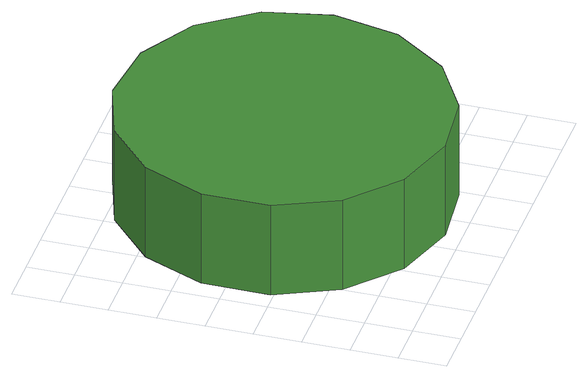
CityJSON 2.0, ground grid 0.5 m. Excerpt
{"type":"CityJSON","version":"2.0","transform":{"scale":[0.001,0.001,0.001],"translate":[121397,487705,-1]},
"CityObjects":{
"tree1":{"type":"SolitaryVegetationObject","attributes":{"function":"something"},"geometry":[{"type":"MultiSurface","lod":"1","boundaries":[[[0,1,2,3,4,5,6,7,8,9,10,11,12,13,14]],[[15,16,17,18,19,20,21,22,23,24,25,26,27,28,29]],[[0,29,28,1]],[[1,28,27,2]],[[2,27,26,3]],[[3,26,25,4]],[[4,25,24,5]],[[5,24,23,6]],[[6,23,22,7]],[[7,22,21,8]],[[8,21,20,9]],[[9,20,19,10]],[[10,19,18,11]],[[11,18,17,12]],[[12,17,16,13]],[[13,16,15,14]],[[14,15,29,0]]]}]}
},
"vertices":[
[3648,1903,1832],[3498,2607,1832],[3075,3189,1832],[2452,3549,1832],[1736,3624,1832],[1052,3402,1832],[517,2920,1832],[224,2262,1832],[224,1543,1832],[517,885,1832],[1052,403,1832],[1736,181,1832],[2452,256,1832],[3075,616,1832],[3498,1198,1832],[3498,1198,767],[3075,616,767],[2452,256,767],[1736,181,767],[1052,403,767],[517,885,767],[224,1543,767],[224,2262,767],[517,2920,767],[1052,3402,767],[1736,3624,767],[2452,3549,767],[3075,3189,767],[3498,2607,767],[3648,1903,767]
]}
